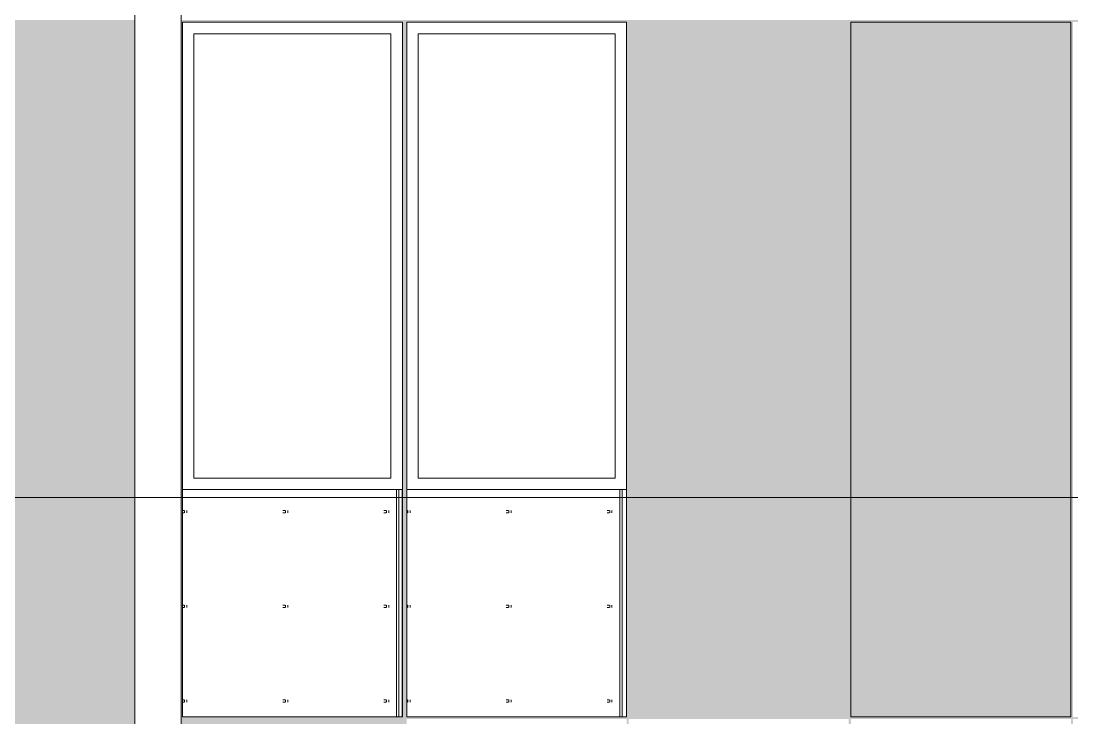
# Model space of a CAD drawing. Header units: inches. Extents: x 1747 to 7619, y -160 to 618.
# Drawn here: x 6088.6 to 6270.2, y 229.9 to 350.3 of the extents above; entities that cross this region are included whole.
import ezdxf

# ---------------------------------------------------------------- set-up
doc = ezdxf.new("R2010")
doc.units = ezdxf.units.IN
doc.header["$MEASUREMENT"] = 0
doc.linetypes.add('Grid Line 1_2_', pattern=[0.875, 0.5, -0.125, 0.125, -0.125])
for name, color, linetype, lineweight in [('0-4', 10, 'Continuous', 5), ('A-FLOR-LEVL-1', 51, 'Grid Line 1_2_', 9), ('A-GENM', 5, 'Continuous', 9), ('A-GLAZ', 151, 'Continuous', 13), ('A-GLAZ-1', 151, 'Continuous', 9), ('A-WALL', 113, 'Continuous', 13), ('A-WALL-PATT-1', 111, 'Continuous', 9)]:
    doc.layers.add(name, color=color, linetype=linetype, lineweight=lineweight)

# ---------------------------------------------------------------- blocks, each defined once
blk = doc.blocks.new('CTR - 2nd Phase_rvt-2-BUILDING ELEVATION - NORTH')
at = {"layer": 'A-FLOR-LEVL-1'}
blk.add_line((-12558.48, 268), (-9609.49, 268), dxfattribs=at)
blk = doc.blocks.new('CTR - 1st Phase - Common Walls_rvt-2-BUILDING ELEVATION - NORTH')
at = {"layer": 'A-FLOR-LEVL-1'}
blk.add_line((-12558.48, 268), (-9609.49, 268), dxfattribs=at)
blk = doc.blocks.new('_THE_ WINDOW _ DOOR - Window - 3rd Floor-V18-BUILDING ELEVATION - NORTH')
at = {"layer": 'A-GLAZ-1'}
h = blk.add_hatch(dxfattribs=at)
h.set_pattern_fill('FP_38', color=256, style=0, pattern_type=2)
h.set_pattern_definition([(0, (-11355.04, 287.55), (-38.4, 120.38), [0.392, -38.007]), (0, (-11355.04, 287.95), (-38.4, 120.38), [0.392, -38.007]), (0, (-11355.04, 303.91), (-38.4, 120.38), [0.392, -38.007]), (0, (-11355.04, 304.3), (-38.4, 120.38), [0.392, -38.007]), (0, (-11355.04, 320.27), (-38.4, 120.38), [0.392, -38.007]), (0, (-11355.04, 320.66), (-38.4, 120.38), [0.392, -38.007]), (0, (-11355.04, 336.62), (-38.4, 120.38), [0.392, -38.007]), (0, (-11355.04, 337.02), (-38.4, 120.38), [0.392, -38.007]), (0, (-11355.04, 352.98), (-38.4, 120.38), [0.392, -38.007]), (0, (-11355.04, 353.38), (-38.4, 120.38), [0.392, -38.007]), (0, (-11355.04, 369.34), (-38.4, 120.38), [0.392, -38.007]), (0, (-11355.04, 369.73), (-38.4, 120.375), [0.392, -38.007]), (0, (-11355.04, 385.7), (-38.4, 120.375), [0.392, -38.007]), (0, (-11355.04, 386.09), (-38.4, 120.375), [0.392, -38.007]), (0, (-11355.04, 402.05), (-38.4, 120.375), [0.392, -38.007]), (0, (-11355.04, 402.45), (-38.4, 120.375), [0.392, -38.007]), (0, (-11337.59, 287.55), (-38.4, 120.38), [0.392, -38.007]), (0, (-11337.59, 287.95), (-38.4, 120.38), [0.392, -38.007]), (0, (-11337.59, 303.91), (-38.4, 120.38), [0.392, -38.007]), (0, (-11337.59, 304.3), (-38.4, 120.38), [0.392, -38.007]), (0, (-11337.59, 320.27), (-38.4, 120.38), [0.392, -38.007]), (0, (-11337.59, 320.66), (-38.4, 120.38), [0.392, -38.007]), (0, (-11337.59, 336.62), (-38.4, 120.38), [0.392, -38.007]), (0, (-11337.59, 337.02), (-38.4, 120.38), [0.392, -38.007]), (0, (-11337.59, 352.98), (-38.4, 120.38), [0.392, -38.007]), (0, (-11337.59, 353.38), (-38.4, 120.38), [0.392, -38.007]), (0, (-11337.59, 369.34), (-38.4, 120.375), [0.392, -38.007]), (0, (-11337.59, 369.73), (-38.4, 120.375), [0.392, -38.007]), (0, (-11337.59, 385.7), (-38.4, 120.375), [0.392, -38.007]), (0, (-11337.59, 386.09), (-38.4, 120.375), [0.392, -38.007]), (0, (-11337.59, 402.05), (-38.4, 120.375), [0.392, -38.007]), (0, (-11337.59, 402.45), (-38.4, 120.375), [0.392, -38.007]), (0, (-11320.14, 287.55), (-38.4, 120.38), [0.392, -38.007]), (0, (-11320.14, 287.95), (-38.4, 120.38), [0.392, -38.007]), (0, (-11320.14, 303.91), (-38.4, 120.38), [0.392, -38.007]), (0, (-11320.14, 304.3), (-38.4, 120.38), [0.392, -38.007]), (0, (-11320.14, 320.27), (-38.4, 120.38), [0.392, -38.007]), (0, (-11320.14, 320.66), (-38.4, 120.38), [0.392, -38.007]), (0, (-11320.14, 336.62), (-38.4, 120.38), [0.392, -38.007]), (0, (-11320.14, 337.02), (-38.4, 120.38), [0.392, -38.007]), (0, (-11320.14, 352.98), (-38.4, 120.38), [0.392, -38.007]), (0, (-11320.14, 353.38), (-38.4, 120.38), [0.392, -38.007]), (0, (-11320.14, 369.34), (-38.4, 120.375), [0.392, -38.007]), (0, (-11320.14, 369.73), (-38.4, 120.375), [0.392, -38.007]), (0, (-11320.14, 385.7), (-38.4, 120.375), [0.392, -38.007]), (0, (-11320.14, 386.09), (-38.4, 120.375), [0.392, -38.007]), (0, (-11320.14, 402.05), (-38.4, 120.375), [0.392, -38.007]), (0, (-11320.14, 402.45), (-38.4, 120.375), [0.392, -38.007]), (90, (-11356.777, 285), (-38.4, 2e-15), [120, -0.375]), (90, (-11356.402, 285), (-38.4, 2e-15), [120, -0.375]), (90, (-11355.036, 287.554), (-38.4, 2e-15), [0.392, -119.982]), (90, (-11355.036, 303.91), (-38.4, 2e-15), [0.392, -119.982]), (90, (-11355.036, 320.268), (-38.4, 2e-15), [0.392, -119.982]), (90, (-11355.036, 336.625), (-38.4, 2e-15), [0.392, -119.982]), (90, (-11355.036, 352.982), (-38.4, 2e-15), [0.392, -119.982]), (90, (-11355.036, 369.34), (-38.4, 2e-15), [0.392, -119.982]), (90, (-11355.036, 385.697), (-38.4, 2e-15), [0.392, -119.982]), (90, (-11355.036, 402.054), (-38.4, 2e-15), [0.392, -119.982]), (90, (-11354.643, 287.554), (-38.4, 2e-15), [0.392, -119.982]), (90, (-11354.643, 303.91), (-38.4, 2e-15), [0.392, -119.982]), (90, (-11354.643, 320.268), (-38.4, 2e-15), [0.392, -119.982]), (90, (-11354.643, 336.625), (-38.4, 2e-15), [0.392, -119.982]), (90, (-11354.643, 352.982), (-38.4, 2e-15), [0.392, -119.982]), (90, (-11354.643, 369.34), (-38.4, 2e-15), [0.392, -119.982]), (90, (-11354.643, 385.697), (-38.4, 2e-15), [0.392, -119.982]), (90, (-11354.643, 402.054), (-38.4, 2e-15), [0.392, -119.982]), (90, (-11337.586, 287.554), (-38.4, 2e-15), [0.392, -119.982]), (90, (-11337.586, 303.91), (-38.4, 2e-15), [0.392, -119.982]), (90, (-11337.586, 320.268), (-38.4, 2e-15), [0.392, -119.982]), (90, (-11337.586, 336.625), (-38.4, 2e-15), [0.392, -119.982]), (90, (-11337.586, 352.982), (-38.4, 2e-15), [0.392, -119.982]), (90, (-11337.586, 369.34), (-38.4, 2e-15), [0.392, -119.982]), (90, (-11337.586, 385.697), (-38.4, 2e-15), [0.392, -119.982]), (90, (-11337.586, 402.054), (-38.4, 2e-15), [0.392, -119.982]), (90, (-11337.193, 287.554), (-38.4, 2e-15), [0.392, -119.982]), (90, (-11337.193, 303.91), (-38.4, 2e-15), [0.392, -119.982]), (90, (-11337.193, 320.268), (-38.4, 2e-15), [0.392, -119.982]), (90, (-11337.193, 336.625), (-38.4, 2e-15), [0.392, -119.982]), (90, (-11337.193, 352.982), (-38.4, 2e-15), [0.392, -119.982]), (90, (-11337.193, 369.34), (-38.4, 2e-15), [0.392, -119.982]), (90, (-11337.193, 385.697), (-38.4, 2e-15), [0.392, -119.982]), (90, (-11337.193, 402.054), (-38.4, 2e-15), [0.392, -119.982]), (90, (-11320.136, 287.554), (-38.4, 2e-15), [0.392, -119.982]), (90, (-11320.136, 303.91), (-38.4, 2e-15), [0.392, -119.982]), (90, (-11320.136, 320.268), (-38.4, 2e-15), [0.392, -119.982]), (90, (-11320.136, 336.625), (-38.4, 2e-15), [0.392, -119.982]), (90, (-11320.136, 352.982), (-38.4, 2e-15), [0.392, -119.982]), (90, (-11320.136, 369.34), (-38.4, 2e-15), [0.392, -119.982]), (90, (-11320.136, 385.697), (-38.4, 2e-15), [0.392, -119.982]), (90, (-11320.136, 402.054), (-38.4, 2e-15), [0.392, -119.982]), (90, (-11319.743, 287.554), (-38.4, 2e-15), [0.392, -119.982]), (90, (-11319.743, 303.91), (-38.4, 2e-15), [0.392, -119.982]), (90, (-11319.743, 320.268), (-38.4, 2e-15), [0.392, -119.982]), (90, (-11319.743, 336.625), (-38.4, 2e-15), [0.392, -119.982]), (90, (-11319.743, 352.982), (-38.4, 2e-15), [0.392, -119.982]), (90, (-11319.743, 369.34), (-38.4, 2e-15), [0.392, -119.982]), (90, (-11319.743, 385.697), (-38.4, 2e-15), [0.392, -119.982]), (90, (-11319.743, 402.054), (-38.4, 2e-15), [0.392, -119.982]), (180, (-11318.38, 284.62), (-38.4, 120.38), [38.025, -0.375]), (180, (-11318.38, 285), (-38.4, 120.38), [38.025, -0.375])])
h.paths.add_polyline_path([(-11356.78, 230.12), (-11356.78, 269.37), (-11394.8, 269.37), (-11394.8, 230.12), (-11358.78, 230.12)], flags=0)
at = {"layer": 'A-GLAZ'}
for p, q in [((-11356.78, 350.12), (-11394.8, 350.12)), ((-11394.8, 350.12), (-11394.8, 269.37)), ((-11356.78, 269.37), (-11356.78, 350.12)), ((-11392.8, 271.37), (-11392.8, 348.12)), ((-11392.8, 348.12), (-11358.78, 348.12)), ((-11358.78, 348.12), (-11358.78, 271.37)), ((-11358.78, 271.37), (-11392.8, 271.37)), ((-11394.8, 269.37), (-11356.78, 269.37)), ((-11394.8, 269.37), (-11394.8, 230.12)), ((-11356.78, 230.12), (-11356.78, 269.37)), ((-11394.8, 230.12), (-11356.78, 230.12))]:
    blk.add_line(p, q, dxfattribs=at)
blk = doc.blocks.new('_THE_ WINDOW _ DOOR - hvac panel - 3rd floor-2113390-BUILDING ELEVATION - NORTH')
at = {"layer": 'A-GLAZ-1'}
h = blk.add_hatch(dxfattribs=at)
h.set_pattern_fill('FP_39', color=256, style=0, pattern_type=2)
h.set_pattern_definition([(0, (-11215.801, 294.812), (1, 1), [0.5, -1.5]), (90, (-11215.551, 294.562), (-1, 1), [0.5, -1.5])])
h.paths.add_polyline_path([(-11202.99, 230.12), (-11202.99, 350.12), (-11241.01, 350.12), (-11241.01, 230.12)], flags=0)
at = {"layer": 'A-GLAZ'}
for p, q in [((-11202.99, 350.12), (-11241.01, 350.12)), ((-11241.01, 350.12), (-11241.01, 230.12)), ((-11202.99, 230.12), (-11202.99, 350.12)), ((-11241.01, 230.12), (-11202.99, 230.12))]:
    blk.add_line(p, q, dxfattribs=at)
blk = doc.blocks.new('_THE_ WINDOW _ DOOR - Window - 3rd Floor-2113396-BUILDING ELEVATION - NORTH')
at = {"layer": 'A-GLAZ-1'}
h = blk.add_hatch(dxfattribs=at)
h.set_pattern_fill('FP_67', color=256, style=0, pattern_type=2)
h.set_pattern_definition([(180, (-10897.53, 287.55), (38.4, 120.38), [0.392, -38.007]), (180, (-10897.53, 287.95), (38.4, 120.38), [0.392, -38.007]), (180, (-10897.53, 303.91), (38.4, 120.38), [0.392, -38.007]), (180, (-10897.53, 304.3), (38.4, 120.38), [0.392, -38.007]), (180, (-10897.53, 320.27), (38.4, 120.38), [0.392, -38.007]), (180, (-10897.53, 320.66), (38.4, 120.38), [0.392, -38.007]), (180, (-10897.53, 336.62), (38.4, 120.38), [0.392, -38.007]), (180, (-10897.53, 337.02), (38.4, 120.38), [0.392, -38.007]), (180, (-10897.53, 352.98), (38.4, 120.38), [0.392, -38.007]), (180, (-10897.53, 353.38), (38.4, 120.38), [0.392, -38.007]), (180, (-10897.53, 369.34), (38.4, 120.38), [0.392, -38.007]), (180, (-10897.53, 369.73), (38.4, 120.375), [0.392, -38.007]), (180, (-10897.53, 385.7), (38.4, 120.375), [0.392, -38.007]), (180, (-10897.53, 386.09), (38.4, 120.375), [0.392, -38.007]), (180, (-10897.53, 402.05), (38.4, 120.375), [0.392, -38.007]), (180, (-10897.53, 402.45), (38.4, 120.375), [0.392, -38.007]), (180, (-10914.98, 287.55), (38.4, 120.38), [0.392, -38.007]), (180, (-10914.98, 287.95), (38.4, 120.38), [0.392, -38.007]), (180, (-10914.98, 303.91), (38.4, 120.38), [0.392, -38.007]), (180, (-10914.98, 304.3), (38.4, 120.38), [0.392, -38.007]), (180, (-10914.98, 320.27), (38.4, 120.38), [0.392, -38.007]), (180, (-10914.98, 320.66), (38.4, 120.38), [0.392, -38.007]), (180, (-10914.98, 336.62), (38.4, 120.38), [0.392, -38.007]), (180, (-10914.98, 337.02), (38.4, 120.38), [0.392, -38.007]), (180, (-10914.98, 352.98), (38.4, 120.38), [0.392, -38.007]), (180, (-10914.98, 353.38), (38.4, 120.38), [0.392, -38.007]), (180, (-10914.98, 369.34), (38.4, 120.375), [0.392, -38.007]), (180, (-10914.98, 369.73), (38.4, 120.375), [0.392, -38.007]), (180, (-10914.98, 385.7), (38.4, 120.375), [0.392, -38.007]), (180, (-10914.98, 386.09), (38.4, 120.375), [0.392, -38.007]), (180, (-10914.98, 402.05), (38.4, 120.375), [0.392, -38.007]), (180, (-10914.98, 402.45), (38.4, 120.375), [0.392, -38.007]), (180, (-10932.43, 287.55), (38.4, 120.38), [0.392, -38.007]), (180, (-10932.43, 287.95), (38.4, 120.38), [0.392, -38.007]), (180, (-10932.43, 303.91), (38.4, 120.38), [0.392, -38.007]), (180, (-10932.43, 304.3), (38.4, 120.38), [0.392, -38.007]), (180, (-10932.43, 320.27), (38.4, 120.38), [0.392, -38.007]), (180, (-10932.43, 320.66), (38.4, 120.38), [0.392, -38.007]), (180, (-10932.43, 336.62), (38.4, 120.38), [0.392, -38.007]), (180, (-10932.43, 337.02), (38.4, 120.38), [0.392, -38.007]), (180, (-10932.43, 352.98), (38.4, 120.38), [0.392, -38.007]), (180, (-10932.43, 353.38), (38.4, 120.38), [0.392, -38.007]), (180, (-10932.43, 369.34), (38.4, 120.375), [0.392, -38.007]), (180, (-10932.43, 369.73), (38.4, 120.375), [0.392, -38.007]), (180, (-10932.43, 385.7), (38.4, 120.375), [0.392, -38.007]), (180, (-10932.43, 386.09), (38.4, 120.375), [0.392, -38.007]), (180, (-10932.43, 402.05), (38.4, 120.375), [0.392, -38.007]), (180, (-10932.43, 402.45), (38.4, 120.375), [0.392, -38.007]), (90, (-10895.79, 285), (38.4, -2e-15), [120, -0.375]), (90, (-10896.164, 285), (38.4, -2e-15), [120, -0.375]), (90, (-10897.53, 287.554), (38.4, -2e-15), [0.392, -119.982]), (90, (-10897.53, 303.91), (38.4, -2e-15), [0.392, -119.982]), (90, (-10897.53, 320.268), (38.4, -2e-15), [0.392, -119.982]), (90, (-10897.53, 336.625), (38.4, -2e-15), [0.392, -119.982]), (90, (-10897.53, 352.982), (38.4, -2e-15), [0.392, -119.982]), (90, (-10897.53, 369.34), (38.4, -2e-15), [0.392, -119.982]), (90, (-10897.53, 385.697), (38.4, -2e-15), [0.392, -119.982]), (90, (-10897.53, 402.054), (38.4, -2e-15), [0.392, -119.982]), (90, (-10897.923, 287.554), (38.4, -2e-15), [0.392, -119.982]), (90, (-10897.923, 303.91), (38.4, -2e-15), [0.392, -119.982]), (90, (-10897.923, 320.268), (38.4, -2e-15), [0.392, -119.982]), (90, (-10897.923, 336.625), (38.4, -2e-15), [0.392, -119.982]), (90, (-10897.923, 352.982), (38.4, -2e-15), [0.392, -119.982]), (90, (-10897.923, 369.34), (38.4, -2e-15), [0.392, -119.982]), (90, (-10897.923, 385.697), (38.4, -2e-15), [0.392, -119.982]), (90, (-10897.923, 402.054), (38.4, -2e-15), [0.392, -119.982]), (90, (-10914.98, 287.554), (38.4, -2e-15), [0.392, -119.982]), (90, (-10914.98, 303.91), (38.4, -2e-15), [0.392, -119.982]), (90, (-10914.98, 320.268), (38.4, -2e-15), [0.392, -119.982]), (90, (-10914.98, 336.625), (38.4, -2e-15), [0.392, -119.982]), (90, (-10914.98, 352.982), (38.4, -2e-15), [0.392, -119.982]), (90, (-10914.98, 369.34), (38.4, -2e-15), [0.392, -119.982]), (90, (-10914.98, 385.697), (38.4, -2e-15), [0.392, -119.982]), (90, (-10914.98, 402.054), (38.4, -2e-15), [0.392, -119.982]), (90, (-10915.373, 287.554), (38.4, -2e-15), [0.392, -119.982]), (90, (-10915.373, 303.91), (38.4, -2e-15), [0.392, -119.982]), (90, (-10915.373, 320.268), (38.4, -2e-15), [0.392, -119.982]), (90, (-10915.373, 336.625), (38.4, -2e-15), [0.392, -119.982]), (90, (-10915.373, 352.982), (38.4, -2e-15), [0.392, -119.982]), (90, (-10915.373, 369.34), (38.4, -2e-15), [0.392, -119.982]), (90, (-10915.373, 385.697), (38.4, -2e-15), [0.392, -119.982]), (90, (-10915.373, 402.054), (38.4, -2e-15), [0.392, -119.982]), (90, (-10932.43, 287.554), (38.4, -2e-15), [0.392, -119.982]), (90, (-10932.43, 303.91), (38.4, -2e-15), [0.392, -119.982]), (90, (-10932.43, 320.268), (38.4, -2e-15), [0.392, -119.982]), (90, (-10932.43, 336.625), (38.4, -2e-15), [0.392, -119.982]), (90, (-10932.43, 352.982), (38.4, -2e-15), [0.392, -119.982]), (90, (-10932.43, 369.34), (38.4, -2e-15), [0.392, -119.982]), (90, (-10932.43, 385.697), (38.4, -2e-15), [0.392, -119.982]), (90, (-10932.43, 402.054), (38.4, -2e-15), [0.392, -119.982]), (90, (-10932.823, 287.554), (38.4, -2e-15), [0.392, -119.982]), (90, (-10932.823, 303.91), (38.4, -2e-15), [0.392, -119.982]), (90, (-10932.823, 320.268), (38.4, -2e-15), [0.392, -119.982]), (90, (-10932.823, 336.625), (38.4, -2e-15), [0.392, -119.982]), (90, (-10932.823, 352.982), (38.4, -2e-15), [0.392, -119.982]), (90, (-10932.823, 369.34), (38.4, -2e-15), [0.392, -119.982]), (90, (-10932.823, 385.697), (38.4, -2e-15), [0.392, -119.982]), (90, (-10932.823, 402.054), (38.4, -2e-15), [0.392, -119.982]), (0, (-10934.19, 284.62), (38.4, 120.38), [38.025, -0.375]), (0, (-10934.19, 285), (38.4, 120.38), [38.025, -0.375])])
h.paths.add_polyline_path([(-10895.79, 230.12), (-10857.76, 230.12), (-10857.76, 269.37), (-10895.79, 269.37)], flags=0)
at = {"layer": 'A-GLAZ'}
for p, q in [((-10895.79, 350.12), (-10895.79, 269.37)), ((-10857.76, 350.12), (-10895.79, 350.12)), ((-10857.76, 269.37), (-10857.76, 350.12)), ((-10893.79, 348.12), (-10859.76, 348.12)), ((-10893.79, 271.37), (-10893.79, 348.12)), ((-10859.76, 348.12), (-10859.76, 271.37)), ((-10859.76, 271.37), (-10893.79, 271.37)), ((-10895.79, 269.37), (-10857.76, 269.37)), ((-10895.79, 269.37), (-10895.79, 230.12)), ((-10857.76, 230.12), (-10857.76, 269.37)), ((-10895.79, 230.12), (-10857.76, 230.12))]:
    blk.add_line(p, q, dxfattribs=at)
blk = doc.blocks.new('077123 - Manufactured Gutters and Downspouts - 077123 - Manufactured Gutters and Downspouts-V51-BUILDING ELEVATION - NORTH')
at = {"layer": 'A-GENM'}
for p, q in [((-11095.98, 102.78), (-11095.98, 353.15)), ((-11087.98, 353.15), (-11087.98, 102.78))]:
    blk.add_line(p, q, dxfattribs=at)

msp = doc.modelspace()

# ---------------------------------------------------------------- hatches: boundary and pattern name
at = {"layer": 'A-WALL-PATT-1'}
h = msp.add_hatch(dxfattribs=at)
h.set_pattern_fill('FP_30', color=256, style=0, pattern_type=2)
h.set_pattern_definition([(0, (7193.2, 112.3), (-38.4, 120.375), [0.392, -38.007]), (0, (7193.2, 112.7), (-38.4, 120.375), [0.392, -38.007]), (0, (7193.2, 128.66), (-38.4, 120.375), [0.392, -38.007]), (0, (7193.2, 129.05), (-38.4, 120.375), [0.392, -38.007]), (0, (7193.2, 145.02), (-38.4, 120.375), [0.392, -38.007]), (0, (7193.2, 145.41), (-38.4, 120.375), [0.392, -38.007]), (0, (7193.2, 161.38), (-38.4, 120.375), [0.392, -38.007]), (0, (7193.2, 161.77), (-38.4, 120.375), [0.392, -38.007]), (0, (7193.2, 177.73), (-38.4, 120.375), [0.392, -38.007]), (0, (7193.2, 178.12), (-38.4, 120.375), [0.392, -38.007]), (0, (7193.2, 194.09), (-38.4, 120.375), [0.392, -38.007]), (0, (7193.2, 194.48), (-38.4, 120.375), [0.392, -38.007]), (0, (7193.2, 210.45), (-38.4, 120.375), [0.392, -38.007]), (0, (7193.2, 210.84), (-38.4, 120.375), [0.392, -38.007]), (0, (7193.2, 226.8), (-38.4, 120.375), [0.392, -38.007]), (0, (7193.2, 227.2), (-38.4, 120.375), [0.392, -38.007]), (0, (7210.65, 112.3), (-38.4, 120.375), [0.392, -38.007]), (0, (7210.65, 112.7), (-38.4, 120.375), [0.392, -38.007]), (0, (7210.65, 128.66), (-38.4, 120.375), [0.392, -38.007]), (0, (7210.65, 129.05), (-38.4, 120.375), [0.392, -38.007]), (0, (7210.65, 145.02), (-38.4, 120.375), [0.392, -38.007]), (0, (7210.65, 145.41), (-38.4, 120.375), [0.392, -38.007]), (0, (7210.65, 161.38), (-38.4, 120.375), [0.392, -38.007]), (0, (7210.65, 161.77), (-38.4, 120.375), [0.392, -38.007]), (0, (7210.65, 177.73), (-38.4, 120.375), [0.392, -38.007]), (0, (7210.65, 178.12), (-38.4, 120.375), [0.392, -38.007]), (0, (7210.65, 194.09), (-38.4, 120.375), [0.392, -38.007]), (0, (7210.65, 194.48), (-38.4, 120.375), [0.392, -38.007]), (0, (7210.65, 210.45), (-38.4, 120.375), [0.392, -38.007]), (0, (7210.65, 210.84), (-38.4, 120.375), [0.392, -38.007]), (0, (7210.65, 226.8), (-38.4, 120.375), [0.392, -38.007]), (0, (7210.65, 227.2), (-38.4, 120.375), [0.392, -38.007]), (0, (7228.1, 112.3), (-38.4, 120.375), [0.392, -38.007]), (0, (7228.1, 112.7), (-38.4, 120.375), [0.392, -38.007]), (0, (7228.1, 128.66), (-38.4, 120.375), [0.392, -38.007]), (0, (7228.1, 129.05), (-38.4, 120.375), [0.392, -38.007]), (0, (7228.1, 145.02), (-38.4, 120.375), [0.392, -38.007]), (0, (7228.1, 145.41), (-38.4, 120.375), [0.392, -38.007]), (0, (7228.1, 161.38), (-38.4, 120.375), [0.392, -38.007]), (0, (7228.1, 161.77), (-38.4, 120.375), [0.392, -38.007]), (0, (7228.1, 177.73), (-38.4, 120.375), [0.392, -38.007]), (0, (7228.1, 178.12), (-38.4, 120.375), [0.392, -38.007]), (0, (7228.1, 194.09), (-38.4, 120.375), [0.392, -38.007]), (0, (7228.1, 194.48), (-38.4, 120.375), [0.392, -38.007]), (0, (7228.1, 210.45), (-38.4, 120.375), [0.392, -38.007]), (0, (7228.1, 210.84), (-38.4, 120.375), [0.392, -38.007]), (0, (7228.1, 226.8), (-38.4, 120.375), [0.392, -38.007]), (0, (7228.1, 227.2), (-38.4, 120.375), [0.392, -38.007]), (90, (7191.46, 109.75), (-38.4, 2e-15), [120, -0.375]), (90, (7191.834, 109.75), (-38.4, 2e-15), [120, -0.375]), (90, (7193.2, 112.304), (-38.4, 2e-15), [0.392, -119.982]), (90, (7193.2, 128.66), (-38.4, 2e-15), [0.392, -119.982]), (90, (7193.2, 145.018), (-38.4, 2e-15), [0.392, -119.982]), (90, (7193.2, 161.375), (-38.4, 2e-15), [0.392, -119.982]), (90, (7193.2, 177.732), (-38.4, 2e-15), [0.392, -119.982]), (90, (7193.2, 194.09), (-38.4, 2e-15), [0.392, -119.982]), (90, (7193.2, 210.447), (-38.4, 2e-15), [0.392, -119.982]), (90, (7193.2, 226.804), (-38.4, 2e-15), [0.392, -119.982]), (90, (7193.593, 112.304), (-38.4, 2e-15), [0.392, -119.982]), (90, (7193.593, 128.66), (-38.4, 2e-15), [0.392, -119.982]), (90, (7193.593, 145.018), (-38.4, 2e-15), [0.392, -119.982]), (90, (7193.593, 161.375), (-38.4, 2e-15), [0.392, -119.982]), (90, (7193.593, 177.732), (-38.4, 2e-15), [0.392, -119.982]), (90, (7193.593, 194.09), (-38.4, 2e-15), [0.392, -119.982]), (90, (7193.593, 210.447), (-38.4, 2e-15), [0.392, -119.982]), (90, (7193.593, 226.804), (-38.4, 2e-15), [0.392, -119.982]), (90, (7210.65, 112.304), (-38.4, 2e-15), [0.392, -119.982]), (90, (7210.65, 128.66), (-38.4, 2e-15), [0.392, -119.982]), (90, (7210.65, 145.018), (-38.4, 2e-15), [0.392, -119.982]), (90, (7210.65, 161.375), (-38.4, 2e-15), [0.392, -119.982]), (90, (7210.65, 177.732), (-38.4, 2e-15), [0.392, -119.982]), (90, (7210.65, 194.09), (-38.4, 2e-15), [0.392, -119.982]), (90, (7210.65, 210.447), (-38.4, 2e-15), [0.392, -119.982]), (90, (7210.65, 226.804), (-38.4, 2e-15), [0.392, -119.982]), (90, (7211.043, 112.304), (-38.4, 2e-15), [0.392, -119.982]), (90, (7211.043, 128.66), (-38.4, 2e-15), [0.392, -119.982]), (90, (7211.043, 145.018), (-38.4, 2e-15), [0.392, -119.982]), (90, (7211.043, 161.375), (-38.4, 2e-15), [0.392, -119.982]), (90, (7211.043, 177.732), (-38.4, 2e-15), [0.392, -119.982]), (90, (7211.043, 194.09), (-38.4, 2e-15), [0.392, -119.982]), (90, (7211.043, 210.447), (-38.4, 2e-15), [0.392, -119.982]), (90, (7211.043, 226.804), (-38.4, 2e-15), [0.392, -119.982]), (90, (7228.1, 112.304), (-38.4, 2e-15), [0.392, -119.982]), (90, (7228.1, 128.66), (-38.4, 2e-15), [0.392, -119.982]), (90, (7228.1, 145.018), (-38.4, 2e-15), [0.392, -119.982]), (90, (7228.1, 161.375), (-38.4, 2e-15), [0.392, -119.982]), (90, (7228.1, 177.732), (-38.4, 2e-15), [0.392, -119.982]), (90, (7228.1, 194.09), (-38.4, 2e-15), [0.392, -119.982]), (90, (7228.1, 210.447), (-38.4, 2e-15), [0.392, -119.982]), (90, (7228.1, 226.804), (-38.4, 2e-15), [0.392, -119.982]), (90, (7228.493, 112.304), (-38.4, 2e-15), [0.392, -119.982]), (90, (7228.493, 128.66), (-38.4, 2e-15), [0.392, -119.982]), (90, (7228.493, 145.018), (-38.4, 2e-15), [0.392, -119.982]), (90, (7228.493, 161.375), (-38.4, 2e-15), [0.392, -119.982]), (90, (7228.493, 177.732), (-38.4, 2e-15), [0.392, -119.982]), (90, (7228.493, 194.09), (-38.4, 2e-15), [0.392, -119.982]), (90, (7228.493, 210.447), (-38.4, 2e-15), [0.392, -119.982]), (90, (7228.493, 226.804), (-38.4, 2e-15), [0.392, -119.982]), (180, (7229.86, 109.38), (-38.4, 120.375), [38.025, -0.375]), (180, (7229.86, 109.75), (-38.4, 120.375), [38.025, -0.375])])
h.paths.add_polyline_path([(5094.5213, 109.75), (5118.2338, 109.75), (5118.2338, 229.75), (5156.2588, 229.75), (5156.2588, 109.75), (5156.6338, 109.75), (5156.6338, 229.75), (5194.6588, 229.75), (5194.6588, 109.75), (5233.6213, 109.75), (5233.6213, 178), (5272.0213, 178), (5272.0213, 229.75), (5310.0463, 229.75), (5310.0463, 178), (5348.4463, 178), (5348.4463, 109.75), (5348.6338, 109.75), (5348.6338, 350.5), (5094.5213, 350.5), (5094.5213, 350.125), (5195.0338, 350.125), (5195.0338, 230.125), (5094.5213, 230.125), (5094.5213, 148.5015)], flags=0)
h.paths.add_polyline_path([(7115.2213, 109.75), (7115.2213, 229.75), (7153.2463, 229.75), (7153.2463, 109.75), (7153.6213, 109.75), (7153.6213, 229.75), (7191.6463, 229.75), (7191.6463, 109.75), (7224.0463, 109.75), (7224.0463, 230.125), (7115.0338, 230.125), (7115.0338, 350.125), (7224.0463, 350.125), (7224.0463, 350.5), (7084.4463, 350.5), (7084.4463, 109.75)], flags=0)
h.paths.add_polyline_path([(6923.2213, 109.75), (6923.2213, 229.75), (6961.2463, 229.75), (6961.2463, 109.75), (6961.6213, 109.75), (6961.6213, 178), (7000.0213, 178), (7000.0213, 229.75), (7038.0463, 229.75), (7038.0463, 178), (7038.4213, 178), (7038.4213, 229.75), (7076.4463, 229.75), (7076.4463, 230.125), (6961.6213, 230.125), (6961.6213, 310), (6999.8338, 310), (6999.8338, 350.125), (7037.8588, 350.125), (7037.8588, 310), (7038.2338, 310), (7038.2338, 350.125), (7076.2588, 350.125), (7076.2588, 310), (7076.4463, 310), (7076.4463, 350.5), (6777.2463, 350.5), (6777.2463, 109.75), (6808.0213, 109.75), (6808.0213, 229.75), (6846.0463, 229.75), (6846.0463, 109.75), (6884.8213, 109.75), (6884.8213, 229.75), (6922.8463, 229.75), (6922.8463, 109.75)], flags=0)
h.paths.add_polyline_path([(5779.4713, 109.75), (5801.0588, 109.75), (5801.0588, 350.5), (5356.6338, 350.5), (5356.6338, 109.75), (5387.2213, 109.75), (5387.2213, 229.75), (5425.2463, 229.75), (5425.2463, 109.75), (5463.8338, 109.75), (5463.8338, 229.75), (5501.8588, 229.75), (5501.8588, 109.75), (5540.8213, 109.75), (5540.8213, 229.75), (5578.8463, 229.75), (5578.8463, 109.75), (5579.2213, 109.75), (5579.2213, 229.75), (5617.2463, 229.75), (5617.2463, 109.75), (5647.0213, 109.75), (5647.0213, 229.75), (5779.4713, 229.75), (5779.4713, 190.56)], flags=0)
h.paths.add_polyline_path([(5809.0588, 109.75), (5809.9963, 109.75), (5809.9963, 229.75), (5848.0213, 229.75), (5848.0213, 178), (5848.3963, 178), (5848.3963, 229.75), (5924.4463, 229.75), (5924.4463, 178), (5962.8463, 178), (5962.8463, 109.75), (5963.2213, 109.75), (5963.2213, 229.75), (6001.2463, 229.75), (6001.2463, 109.75), (6001.6213, 109.75), (6001.6213, 229.75), (6039.6463, 229.75), (6039.6463, 109.75), (6108.2588, 109.75), (6108.2588, 350.5), (5809.0588, 350.5), (5809.0588, 147.7945)], flags=0)
h.paths.add_polyline_path([(6769.2463, 109.75), (6769.2463, 350.5), (6423.4588, 350.5), (6423.4588, 109.75), (6423.6463, 109.75), (6423.6463, 229.75), (6461.6713, 229.75), (6461.6713, 109.75), (6462.4213, 109.75), (6462.4213, 229.75), (6500.4463, 229.75), (6500.4463, 109.75), (6500.8213, 109.75), (6500.8213, 229.75), (6538.8463, 229.75), (6538.8463, 109.75), (6539.0338, 109.75), (6539.0338, 229.75), (6577.0588, 229.75), (6577.0588, 109.75), (6577.6213, 109.75), (6577.6213, 229.75), (6615.6463, 229.75), (6615.6463, 109.75), (6692.8213, 109.75), (6692.8213, 229.75), (6730.8463, 229.75), (6730.8463, 109.75)], flags=0)
h.paths.add_polyline_path([(6116.2588, 109.75), (6155.2213, 109.75), (6155.2213, 229.75), (6193.2463, 229.75), (6193.2463, 109.75), (6193.6213, 109.75), (6193.6213, 229.75), (6231.6463, 229.75), (6231.6463, 109.75), (6232.0213, 109.75), (6232.0213, 229.75), (6270.0463, 229.75), (6270.0463, 109.75), (6270.4213, 109.75), (6270.4213, 229.75), (6308.4463, 229.75), (6308.4463, 109.75), (6415.4588, 109.75), (6415.4588, 350.5), (6116.2588, 350.5), (6116.2588, 122.9819)], flags=0)
h.paths.add_polyline_path([(6846.0463, 230.125), (6808.0213, 230.125), (6808.0213, 350.125), (6846.0463, 350.125), (6846.0463, 265.75)], flags=0)
h.paths.add_polyline_path([(6920.8463, 230.125), (6884.8213, 230.125), (6884.8213, 350.125), (6922.8463, 350.125), (6922.8463, 230.125)], flags=0)
h.paths.add_polyline_path([(6730.6588, 230.125), (6692.6338, 230.125), (6692.6338, 350.125), (6730.6588, 350.125), (6730.6588, 269)], flags=0)
h.paths.add_polyline_path([(6731.2213, 230.125), (6731.0338, 230.125), (6731.0338, 350.125), (6769.0588, 350.125), (6769.0588, 230.125), (6737.601, 230.125)], flags=0)
h.paths.add_polyline_path([(6579.6213, 230.125), (6577.4338, 230.125), (6577.4338, 350.125), (6615.4588, 350.125), (6615.4588, 230.125)], flags=0)
h.paths.add_polyline_path([(6464.713, 230.125), (6462.4213, 230.125), (6462.4213, 350.125), (6500.4463, 350.125), (6500.4463, 310), (6500.6338, 310), (6500.6338, 350.125), (6538.6588, 350.125), (6538.6588, 310), (6577.2463, 310), (6577.2463, 230.125), (6466.6713, 230.125)], flags=0)
h.paths.add_polyline_path([(6461.8588, 230.125), (6423.8338, 230.125), (6423.8338, 350.125), (6461.8588, 350.125), (6461.8588, 232.6185)], flags=0)
h.paths.add_polyline_path([(6346.4713, 230.125), (6270.4213, 230.125), (6270.4213, 350.125), (6346.4713, 350.125), (6346.4713, 269.375)], flags=0)
h.paths.add_polyline_path([(6120.259, 230.125), (6116.4463, 230.125), (6116.4463, 350.125), (6154.4713, 350.125), (6154.4713, 230.125)], flags=0)
h.paths.add_polyline_path([(6157.2213, 230.125), (6155.2213, 230.125), (6155.2213, 350.125), (6193.2463, 350.125), (6193.2463, 230.125), (6191.2463, 230.125)], flags=0)
h.paths.add_polyline_path([(6232.0213, 230.125), (6232.0213, 350.125), (6270.0463, 350.125), (6270.0463, 230.125), (6249.4293, 230.125)], flags=0)
h.paths.add_polyline_path([(6037.6463, 230.125), (6001.6213, 230.125), (6001.6213, 350.125), (6039.6463, 350.125), (6039.6463, 230.125)], flags=0)
h.paths.add_polyline_path([(5651.3963, 230.125), (5540.8213, 230.125), (5540.8213, 350.125), (5578.8463, 350.125), (5578.8463, 310), (5579.2213, 310), (5579.2213, 350.125), (5617.2463, 350.125), (5617.2463, 310), (5655.6463, 310), (5655.6463, 230.125), (5654.8963, 230.125)], flags=0)
h.paths.add_polyline_path([(6001.2463, 230.125), (5963.2213, 230.125), (5963.2213, 350.125), (6001.2463, 350.125), (6001.2463, 265.75)], flags=0)
h.paths.add_polyline_path([(5886.4213, 230.125), (5886.2338, 230.125), (5886.2338, 350.125), (5924.2588, 350.125), (5924.2588, 230.125), (5888.4213, 230.125)], flags=0)
h.paths.add_polyline_path([(5811.9963, 230.125), (5809.4338, 230.125), (5809.4338, 350.125), (5847.4588, 350.125), (5847.4588, 230.125)], flags=0)
h.paths.add_polyline_path([(5389.2213, 230.125), (5387.2213, 230.125), (5387.2213, 350.125), (5425.2463, 350.125), (5425.2463, 230.125), (5423.2463, 230.125)], flags=0)
h.paths.add_polyline_path([(5501.8588, 230.125), (5463.8338, 230.125), (5463.8338, 350.125), (5501.8588, 350.125), (5501.8588, 265.75)], flags=0)
h.paths.add_polyline_path([(5308.0463, 230.125), (5272.0213, 230.125), (5272.0213, 350.125), (5310.0463, 350.125), (5310.0463, 230.125)], flags=0)
h.paths.add_polyline_path([(5233.6213, 230.125), (5233.6213, 350.125), (5271.6463, 350.125), (5271.6463, 230.125), (5259.124, 230.125)], flags=0)

# ---------------------------------------------------------------- linework, layer by layer
at = {"layer": 'A-FLOR-LEVL-1'}
msp.add_line((4646.5044, 268), (7593.9954, 268), dxfattribs=at)
at = {"layer": 'A-WALL'}
for p, q in [((6232.0213, 230.125), (6232.0213, 350.125)), ((6232.0213, 350.125), (6270.0463, 350.125)), ((6270.0463, 350.125), (6270.0463, 230.125)), ((6116.4463, 230.125), (6116.4463, 269.375)), ((6154.4713, 269.375), (6154.4713, 230.125)), ((6155.2213, 230.125), (6155.2213, 269.375)), ((6193.2463, 269.375), (6193.2463, 230.125)), ((6154.4713, 230.125), (6116.4463, 230.125)), ((6193.2463, 230.125), (6155.2213, 230.125)), ((6270.0463, 230.125), (6232.0213, 230.125))]:
    msp.add_line(p, q, dxfattribs=at)

# ---------------------------------------------------------------- block references
at = {"layer": '0-4'}
for name in ['CTR - 2nd Phase_rvt-2-BUILDING ELEVATION - NORTH', 'CTR - 1st Phase - Common Walls_rvt-2-BUILDING ELEVATION - NORTH']:
    msp.add_blockref(name, (17204.2357, 0), dxfattribs=at)
at = {"layer": 'A-GENM'}
msp.add_blockref('077123 - Manufactured Gutters and Downspouts - 077123 - Manufactured Gutters and Downspouts-V51-BUILDING ELEVATION - NORTH', (17204.2357, 0), dxfattribs=at)
at = {"layer": 'A-GLAZ'}
for name, p in [('_THE_ WINDOW _ DOOR - Window - 3rd Floor-2113396-BUILDING ELEVATION - NORTH', (17012.2357, 0)), ('_THE_ WINDOW _ DOOR - Window - 3rd Floor-V18-BUILDING ELEVATION - NORTH', (17550.0232, 0)), ('_THE_ WINDOW _ DOOR - hvac panel - 3rd floor-2113390-BUILDING ELEVATION - NORTH', (17473.0357, 0))]:
    msp.add_blockref(name, p, dxfattribs=at)

doc.saveas('drawing.dxf')
